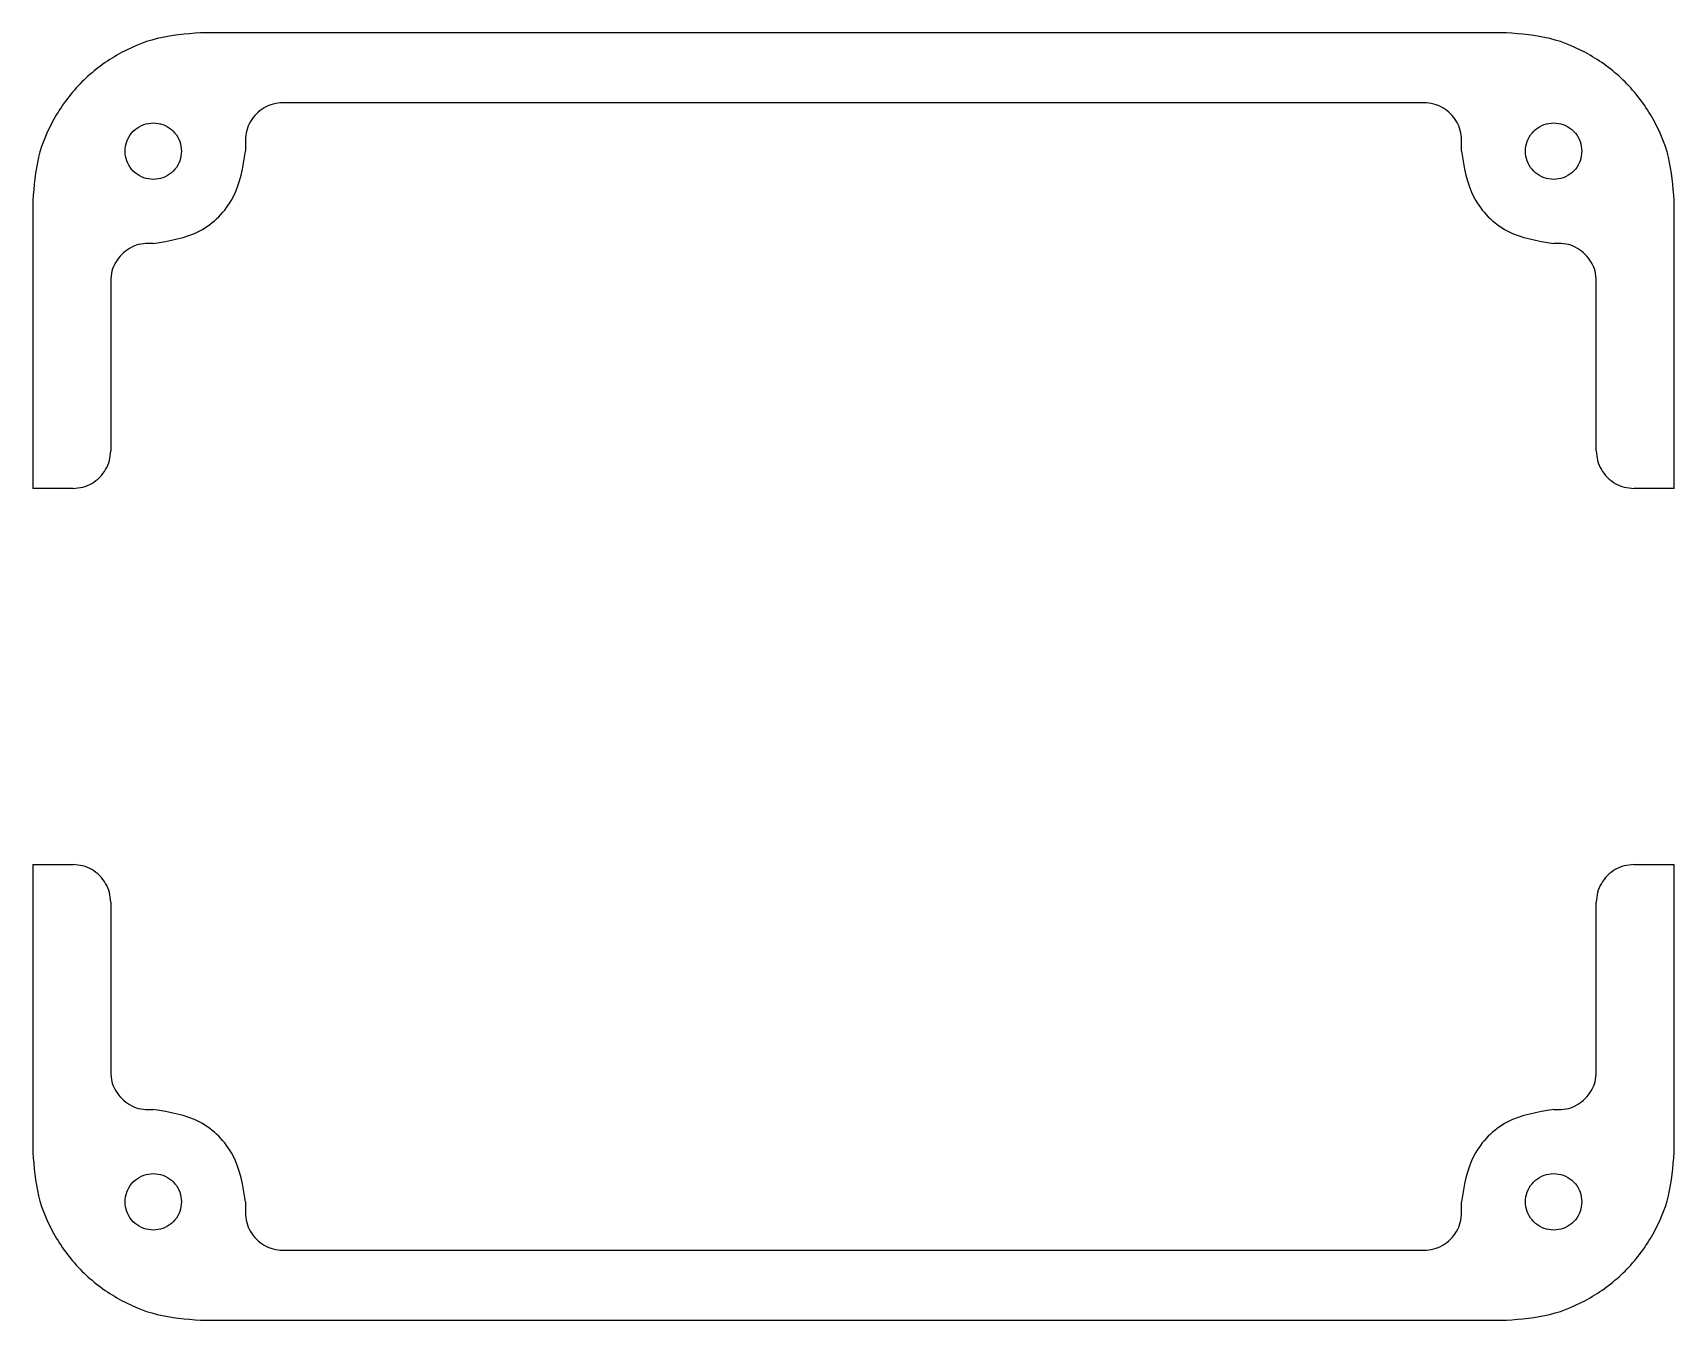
# Model space of a CAD drawing. Extents: x -43.6 to 43.6, y -34.2 to 34.2.
import ezdxf

# ---------------------------------------------------------------- set-up
doc = ezdxf.new("R2010")
doc.units = 0
doc.layers.get('0').update_dxf_attribs({"linetype": 'CONTINUOUS'})

msp = doc.modelspace()

# ---------------------------------------------------------------- linework, layer by layer
at = {"color": 7}
for p, q in [((34.72, 34.215), (-34.72, 34.215)), ((30.33333, 30.5), (-30.33333, 30.5)), ((-32.33333, 28.5), (-32.33333, 27.924998)), ((32.33333, 27.924998), (32.33333, 28.5)), ((-35.73333, 27.924998), (-35.73333, 27.924998)), ((38.73333, 27.924998), (38.73333, 27.924998)), ((-43.64, 25.295), (-43.64, 10)), ((43.64, 10), (43.64, 25.295)), ((-37.23333, 23.024997), (-37.5, 23.024997)), ((37.5, 23.024997), (37.23333, 23.024997)), ((-39.5, 21.024998), (-39.5, 12)), ((39.5, 12), (39.5, 21.024998)), ((-41.5, 10), (-43.64, 10)), ((43.64, 10), (41.5, 10)), ((-43.64, -10), (-41.5, -10)), ((-43.64, -10), (-43.64, -25.295)), ((41.5, -10), (43.64, -10)), ((43.64, -25.295), (43.64, -10)), ((-39.5, -12), (-39.5, -21.024998)), ((39.5, -21.024998), (39.5, -12)), ((-37.5, -23.024998), (-37.23333, -23.024998)), ((37.23333, -23.024998), (37.5, -23.024998)), ((-35.73333, -27.924997), (-35.73333, -27.924997)), ((-32.33333, -27.924997), (-32.33333, -28.5)), ((32.33333, -28.5), (32.33333, -27.924997)), ((38.73333, -27.924997), (38.73333, -27.924997)), ((-30.33333, -30.5), (30.33333, -30.5)), ((-34.72, -34.215), (34.72, -34.215))]:
    msp.add_line(p, q, dxfattribs=at)
for points, knots in [([(-34.72, 34.215), (-35.500618, 34.155537), (-37.055394, 34.037103), (-39.230457, 33.101171), (-41.102241, 31.677241), (-42.526171, 29.805457), (-43.462103, 27.630394), (-43.580537, 26.075618), (-43.64, 25.295)], [0, 0, 0, 0, 2.335032, 4.650741, 6.985773, 9.320804, 11.636513, 13.971545, 13.971545, 13.971545, 13.971545]), ([(43.64, 25.295), (43.580537, 26.075618), (43.462103, 27.630394), (42.526171, 29.805457), (41.102241, 31.677241), (39.230457, 33.101171), (37.055394, 34.037103), (35.500618, 34.155537), (34.72, 34.215)], [0, 0, 0, 0, 2.335032, 4.650741, 6.985773, 9.320804, 11.636513, 13.971545, 13.971545, 13.971545, 13.971545]), ([(-30.33333, 30.5), (-30.508356, 30.486667), (-30.856961, 30.460113), (-31.344643, 30.250262), (-31.764326, 29.930996), (-32.083593, 29.511313), (-32.293443, 29.023631), (-32.319998, 28.675026), (-32.33333, 28.5)], [0, 0, 0, 0, 0.52355, 1.042767, 1.566317, 2.089867, 2.609084, 3.132634, 3.132634, 3.132634, 3.132634]), ([(32.33333, 28.5), (32.319998, 28.675026), (32.293443, 29.023631), (32.083593, 29.511313), (31.764326, 29.930996), (31.344643, 30.250262), (30.856961, 30.460113), (30.508356, 30.486667), (30.33333, 30.5)], [0, 0, 0, 0, 0.52355, 1.042767, 1.566317, 2.089867, 2.609084, 3.132634, 3.132634, 3.132634, 3.132634]), ([(-35.73333, 27.924998), (-35.751186, 28.100426), (-35.786642, 28.448771), (-36.06269, 28.90918), (-36.466996, 29.251499), (-36.967718, 29.433061), (-37.499057, 29.433061), (-37.99908, 29.251499), (-38.406175, 28.90918), (-38.67186, 28.448771), (-38.764287, 27.924998), (-38.67186, 27.401224), (-38.406175, 26.940815), (-37.99908, 26.598496), (-37.499057, 26.416934), (-36.967718, 26.416934), (-36.466996, 26.598496), (-36.06269, 26.940815), (-35.786642, 27.401224), (-35.751186, 27.749569), (-35.73333, 27.924998)], [0, 0, 0, 0, 0.523591, 1.039684, 1.563274, 2.086865, 2.602958, 3.126549, 3.65014, 4.166233, 4.689823, 5.213414, 5.729507, 6.253098, 6.776689, 7.292782, 7.816372, 8.339963, 8.856056, 9.379647, 9.379647, 9.379647, 9.379647]), ([(38.73333, 27.924998), (38.715474, 28.100426), (38.680018, 28.448771), (38.40397, 28.90918), (37.999665, 29.251499), (37.498942, 29.433061), (36.967603, 29.433061), (36.46758, 29.251499), (36.060485, 28.90918), (35.7948, 28.448771), (35.702373, 27.924998), (35.7948, 27.401224), (36.060485, 26.940815), (36.46758, 26.598496), (36.967603, 26.416934), (37.498942, 26.416934), (37.999665, 26.598496), (38.40397, 26.940815), (38.680018, 27.401224), (38.715474, 27.749569), (38.73333, 27.924998)], [0, 0, 0, 0, 0.523591, 1.039684, 1.563274, 2.086865, 2.602958, 3.126549, 3.65014, 4.166233, 4.689823, 5.213414, 5.729507, 6.253098, 6.776689, 7.292782, 7.816372, 8.339963, 8.856056, 9.379647, 9.379647, 9.379647, 9.379647]), ([(-37.23333, 23.024997), (-36.374723, 23.159773), (-34.682976, 23.425326), (-32.733659, 25.374644), (-32.468105, 27.066391), (-32.33333, 27.924998)], [0, 0, 0, 0, 2.56201, 5.048031, 7.610041, 7.610041, 7.610041, 7.610041]), ([(32.33333, 27.924998), (32.468105, 27.066391), (32.733659, 25.374644), (34.682976, 23.425326), (36.374723, 23.159773), (37.23333, 23.024997)], [0, 0, 0, 0, 2.56201, 5.048031, 7.610041, 7.610041, 7.610041, 7.610041]), ([(-37.5, 23.024997), (-37.675027, 23.011665), (-38.023631, 22.98511), (-38.511313, 22.77526), (-38.930996, 22.455993), (-39.250262, 22.036311), (-39.460113, 21.548629), (-39.486668, 21.200024), (-39.5, 21.024998)], [0, 0, 0, 0, 0.52355, 1.042767, 1.566317, 2.089866, 2.609084, 3.132633, 3.132633, 3.132633, 3.132633]), ([(39.5, 21.024998), (39.486668, 21.200024), (39.460113, 21.548629), (39.250262, 22.036311), (38.930996, 22.455993), (38.511313, 22.77526), (38.023631, 22.98511), (37.675027, 23.011665), (37.5, 23.024997)], [0, 0, 0, 0, 0.52355, 1.042767, 1.566317, 2.089866, 2.609084, 3.132633, 3.132633, 3.132633, 3.132633]), ([(-41.5, 10), (-41.324973, 10.013332), (-40.976369, 10.039887), (-40.488687, 10.249737), (-40.069004, 10.569004), (-39.749738, 10.988687), (-39.539887, 11.476369), (-39.513333, 11.824973), (-39.5, 12)], [0, 0, 0, 0, 0.52355, 1.042767, 1.566317, 2.089866, 2.609084, 3.132633, 3.132633, 3.132633, 3.132633]), ([(39.5, 12), (39.513333, 11.824973), (39.539887, 11.476369), (39.749738, 10.988687), (40.069004, 10.569004), (40.488687, 10.249737), (40.976369, 10.039887), (41.324973, 10.013332), (41.5, 10)], [0, 0, 0, 0, 0.52355, 1.042767, 1.566317, 2.089866, 2.609084, 3.132633, 3.132633, 3.132633, 3.132633]), ([(-39.5, -12), (-39.513333, -11.824974), (-39.539887, -11.476369), (-39.749738, -10.988687), (-40.069004, -10.569004), (-40.488687, -10.249738), (-40.976369, -10.039887), (-41.324973, -10.013333), (-41.5, -10)], [0, 0, 0, 0, 0.52355, 1.042767, 1.566317, 2.089866, 2.609084, 3.132633, 3.132633, 3.132633, 3.132633]), ([(41.5, -10), (41.324973, -10.013333), (40.976369, -10.039887), (40.488687, -10.249738), (40.069004, -10.569004), (39.749738, -10.988687), (39.539887, -11.476369), (39.513333, -11.824974), (39.5, -12)], [0, 0, 0, 0, 0.52355, 1.042767, 1.566317, 2.089866, 2.609084, 3.132633, 3.132633, 3.132633, 3.132633]), ([(-39.5, -21.024998), (-39.486668, -21.200024), (-39.460113, -21.548629), (-39.250262, -22.036311), (-38.930996, -22.455993), (-38.511313, -22.77526), (-38.023631, -22.98511), (-37.675027, -23.011665), (-37.5, -23.024998)], [0, 0, 0, 0, 0.52355, 1.042767, 1.566317, 2.089866, 2.609084, 3.132633, 3.132633, 3.132633, 3.132633]), ([(37.5, -23.024998), (37.675027, -23.011665), (38.023631, -22.98511), (38.511313, -22.77526), (38.930996, -22.455993), (39.250262, -22.036311), (39.460113, -21.548629), (39.486668, -21.200024), (39.5, -21.024998)], [0, 0, 0, 0, 0.52355, 1.042767, 1.566317, 2.089866, 2.609084, 3.132633, 3.132633, 3.132633, 3.132633]), ([(-32.33333, -27.924997), (-32.468106, -27.066391), (-32.733659, -25.374644), (-34.682976, -23.425326), (-36.374723, -23.159773), (-37.23333, -23.024998)], [0, 0, 0, 0, 2.56201, 5.048031, 7.61004, 7.61004, 7.61004, 7.61004]), ([(37.23333, -23.024998), (36.374723, -23.159773), (34.682976, -23.425326), (32.733659, -25.374644), (32.468106, -27.066391), (32.33333, -27.924997)], [0, 0, 0, 0, 2.56201, 5.048031, 7.61004, 7.61004, 7.61004, 7.61004]), ([(-43.64, -25.295), (-43.580537, -26.075618), (-43.462103, -27.630394), (-42.526171, -29.805457), (-41.102241, -31.677241), (-39.230458, -33.101171), (-37.055394, -34.037103), (-35.500618, -34.155537), (-34.72, -34.215)], [0, 0, 0, 0, 2.335032, 4.650741, 6.985773, 9.320805, 11.636513, 13.971545, 13.971545, 13.971545, 13.971545]), ([(34.72, -34.215), (35.500618, -34.155537), (37.055394, -34.037103), (39.230458, -33.101171), (41.102241, -31.677241), (42.526171, -29.805457), (43.462103, -27.630394), (43.580537, -26.075618), (43.64, -25.295)], [0, 0, 0, 0, 2.335032, 4.650741, 6.985773, 9.320805, 11.636513, 13.971545, 13.971545, 13.971545, 13.971545]), ([(-35.73333, -27.924997), (-35.751186, -27.749569), (-35.786642, -27.401224), (-36.06269, -26.940815), (-36.466996, -26.598496), (-36.967718, -26.416934), (-37.499057, -26.416934), (-37.99908, -26.598496), (-38.406175, -26.940815), (-38.67186, -27.401224), (-38.764287, -27.924997), (-38.67186, -28.448771), (-38.406175, -28.90918), (-37.99908, -29.251499), (-37.499057, -29.433061), (-36.967718, -29.433061), (-36.466996, -29.251499), (-36.06269, -28.90918), (-35.786642, -28.448771), (-35.751186, -28.100426), (-35.73333, -27.924997)], [0, 0, 0, 0, 0.523591, 1.039684, 1.563274, 2.086865, 2.602958, 3.126549, 3.65014, 4.166233, 4.689823, 5.213414, 5.729507, 6.253098, 6.776689, 7.292782, 7.816372, 8.339963, 8.856056, 9.379647, 9.379647, 9.379647, 9.379647]), ([(38.73333, -27.924997), (38.715474, -27.749569), (38.680018, -27.401224), (38.40397, -26.940815), (37.999665, -26.598496), (37.498942, -26.416934), (36.967603, -26.416934), (36.46758, -26.598496), (36.060485, -26.940815), (35.7948, -27.401224), (35.702373, -27.924997), (35.7948, -28.448771), (36.060485, -28.90918), (36.46758, -29.251499), (36.967603, -29.433061), (37.498942, -29.433061), (37.999665, -29.251499), (38.40397, -28.90918), (38.680018, -28.448771), (38.715474, -28.100426), (38.73333, -27.924997)], [0, 0, 0, 0, 0.523591, 1.039684, 1.563274, 2.086865, 2.602958, 3.126549, 3.65014, 4.166233, 4.689823, 5.213414, 5.729507, 6.253098, 6.776689, 7.292782, 7.816372, 8.339963, 8.856056, 9.379647, 9.379647, 9.379647, 9.379647]), ([(-32.33333, -28.5), (-32.319998, -28.675027), (-32.293443, -29.023631), (-32.083593, -29.511313), (-31.764326, -29.930996), (-31.344643, -30.250263), (-30.856961, -30.460113), (-30.508356, -30.486668), (-30.33333, -30.5)], [0, 0, 0, 0, 0.52355, 1.042767, 1.566317, 2.089867, 2.609084, 3.132634, 3.132634, 3.132634, 3.132634]), ([(30.33333, -30.5), (30.508356, -30.486668), (30.856961, -30.460113), (31.344643, -30.250263), (31.764326, -29.930996), (32.083593, -29.511313), (32.293443, -29.023631), (32.319998, -28.675027), (32.33333, -28.5)], [0, 0, 0, 0, 0.52355, 1.042767, 1.566317, 2.089867, 2.609084, 3.132634, 3.132634, 3.132634, 3.132634])]:
    msp.add_open_spline(points, degree=3, knots=knots, dxfattribs=at)

doc.saveas('drawing.dxf')
